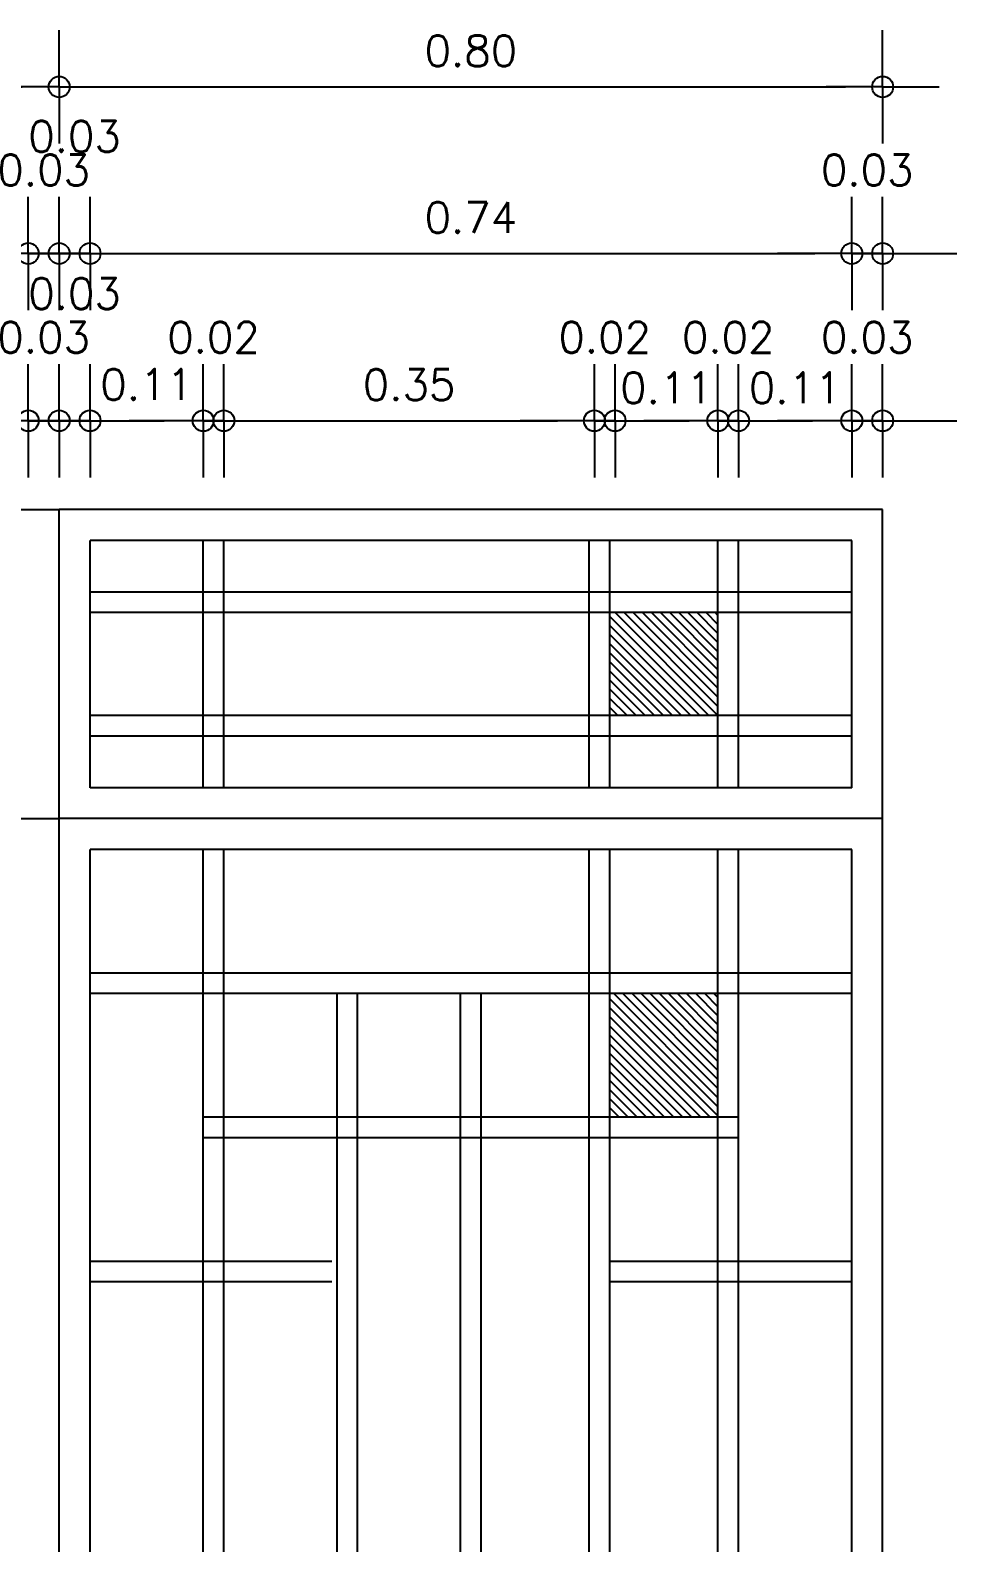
# Model space of a CAD drawing. Extents: x -599692 to 1491, y -9431878 to -451.
# Drawn here: x 1133.468 to 1134.368, y -462.882 to -461.413 of the extents above; entities that cross this region are included whole.
import ezdxf

# ---------------------------------------------------------------- set-up
doc = ezdxf.new("R2010")
doc.units = 0
doc.header["$LTSCALE"] = 0.5
doc.header["$MEASUREMENT"] = 0
doc.header["$PDMODE"] = 34
doc.layers.get('0').update_dxf_attribs({"linetype": 'CONTINUOUS'})
doc.layers.get('DEFPOINTS').update_dxf_attribs({"linetype": 'CONTINUOUS'})
for name, color, linetype in [('COTAS', 2, 'CONTINUOUS'), ('HACHURA', 253, 'CONTINUOUS'), ('P1', 1, 'CONTINUOUS')]:
    doc.layers.add(name, color=color, linetype=linetype)
doc.styles.add('ROMANS', font='romans')
doc.dimstyles.new('BOLA50$0', dxfattribs={"dimscale": 0.5, "dimtxt": 0.25, "dimasz": 0.18, "dimexe": 0.18, "dimexo": 0.0625, "dimgap": 0.1, "dimtad": 1, "dimzin": 0, "dimdsep": 46, "dimtxsty": 'ROMANS', "dimblk1": 'BOLA', "dimblk2": 'BOLA', "dimsah": 1, "dimcen": 0.09, "dimse1": 1, "dimse2": 1, "dimclrt": 256, "dimadec": 0, "dimazin": 0, "dimtfac": 1, "dimtofl": 0, "dimtmove": 2, "dimatfit": 3, "dimldrblk": 'BOLA', "dimfxl": 1, "dimtolj": 1, "dimtzin": 0, "dimarcsym": 0})
pattern_1 = [(135, (1428.930403, -393.711397), (0.00441941738, 0.00441941738), [])]

# ---------------------------------------------------------------- blocks, each defined once
blk = doc.blocks.new('BOLA')
for q in [(0, 1.528), (-1.528, 0), (0, -1.528), (1.528, 0)]:
    blk.add_line((0, 0), q)
blk.add_circle((0, 0), 0.284)
blk = doc.blocks.new('*D187')
at = {"layer": 'COTAS', "color": 0, "linetype": 'Continuous', "lineweight": -2}
for p, q in [((1133.4302, -461.7922), (1133.3942, -461.7922)), ((1133.5322, -461.7922), (1133.5682, -461.7922))]:
    blk.add_line(p, q, dxfattribs=at)
at = {"layer": 'DEFPOINTS', "color": 0, "linetype": 'Continuous'}
for p in [(1133.4962, -461.7922), (1133.4962, -461.8785), (1133.4662, -461.9085)]:
    blk.add_point(p, dxfattribs=at)
at = {"layer": 'COTAS', "color": 0, "linetype": 'Continuous', "lineweight": -2, "xscale": 0.036, "yscale": 0.036, "zscale": 0.036}
blk.add_blockref('BOLA', (1133.4662, -461.7922), dxfattribs=at)
at = {"layer": 'COTAS', "color": 0, "linetype": 'Continuous', "lineweight": -2, "xscale": 0.036, "yscale": 0.036, "zscale": 0.036, "rotation": 180}
blk.add_blockref('BOLA', (1133.4962, -461.7922), dxfattribs=at)
at = {"layer": 'COTAS', "linetype": 'Continuous', "insert": (1133.4812, -461.7112), "char_height": 0.03, "attachment_point": 5, "style": 'ROMANS'}
blk.add_mtext('\\A1;0.03', dxfattribs=at)
blk = doc.blocks.new('*D188')
at = {"layer": 'COTAS', "color": 0, "linetype": 'Continuous', "lineweight": -2}
for p, q in [((1133.6002, -461.7922), (1133.5642, -461.7922)), ((1133.6922, -461.7922), (1133.7282, -461.7922))]:
    blk.add_line(p, q, dxfattribs=at)
at = {"layer": 'DEFPOINTS', "color": 0, "linetype": 'Continuous'}
for p in [(1133.6562, -461.7922), (1133.6362, -461.9085), (1133.6562, -461.9085)]:
    blk.add_point(p, dxfattribs=at)
at = {"layer": 'COTAS', "color": 0, "linetype": 'Continuous', "lineweight": -2, "xscale": 0.036, "yscale": 0.036, "zscale": 0.036}
blk.add_blockref('BOLA', (1133.6362, -461.7922), dxfattribs=at)
at = {"layer": 'COTAS', "color": 0, "linetype": 'Continuous', "lineweight": -2, "xscale": 0.036, "yscale": 0.036, "zscale": 0.036, "rotation": 180}
blk.add_blockref('BOLA', (1133.6562, -461.7922), dxfattribs=at)
at = {"layer": 'COTAS', "linetype": 'Continuous', "insert": (1133.6462, -461.7112), "char_height": 0.03, "attachment_point": 5, "style": 'ROMANS'}
blk.add_mtext('\\A1;0.02', dxfattribs=at)
blk = doc.blocks.new('*D189')
at = {"layer": 'COTAS', "color": 0, "linetype": 'Continuous', "lineweight": -2}
blk.add_line((1133.6922, -461.7922), (1133.9802, -461.7922), dxfattribs=at)
at = {"layer": 'DEFPOINTS', "color": 0, "linetype": 'Continuous'}
for p in [(1134.0162, -461.7922), (1133.6562, -461.9085), (1134.0162, -461.9085)]:
    blk.add_point(p, dxfattribs=at)
at = {"layer": 'COTAS', "color": 0, "linetype": 'Continuous', "lineweight": -2, "xscale": 0.036, "yscale": 0.036, "zscale": 0.036, "rotation": 180}
blk.add_blockref('BOLA', (1133.6562, -461.7922), dxfattribs=at)
at = {"layer": 'COTAS', "color": 0, "linetype": 'Continuous', "lineweight": -2, "xscale": 0.036, "yscale": 0.036, "zscale": 0.036}
blk.add_blockref('BOLA', (1134.0162, -461.7922), dxfattribs=at)
at = {"layer": 'COTAS', "linetype": 'Continuous', "insert": (1133.8362, -461.7572), "char_height": 0.03, "attachment_point": 5, "style": 'ROMANS'}
blk.add_mtext('\\A1;0.35', dxfattribs=at)
blk = doc.blocks.new('*D190')
at = {"layer": 'COTAS', "color": 0, "linetype": 'Continuous', "lineweight": -2}
for p, q in [((1133.9802, -461.7922), (1133.9442, -461.7922)), ((1134.0722, -461.7922), (1134.1082, -461.7922))]:
    blk.add_line(p, q, dxfattribs=at)
at = {"layer": 'DEFPOINTS', "color": 0, "linetype": 'Continuous'}
for p in [(1134.0362, -461.7922), (1134.0162, -461.9085), (1134.0362, -461.9085)]:
    blk.add_point(p, dxfattribs=at)
at = {"layer": 'COTAS', "color": 0, "linetype": 'Continuous', "lineweight": -2, "xscale": 0.036, "yscale": 0.036, "zscale": 0.036}
blk.add_blockref('BOLA', (1134.0162, -461.7922), dxfattribs=at)
at = {"layer": 'COTAS', "color": 0, "linetype": 'Continuous', "lineweight": -2, "xscale": 0.036, "yscale": 0.036, "zscale": 0.036, "rotation": 180}
blk.add_blockref('BOLA', (1134.0362, -461.7922), dxfattribs=at)
at = {"layer": 'COTAS', "linetype": 'Continuous', "insert": (1134.0262, -461.7112), "char_height": 0.03, "attachment_point": 5, "style": 'ROMANS'}
blk.add_mtext('\\A1;0.02', dxfattribs=at)
blk = doc.blocks.new('*D191')
at = {"layer": 'COTAS', "color": 0, "linetype": 'Continuous', "lineweight": -2}
for p, q in [((1134.1002, -461.7922), (1134.0642, -461.7922)), ((1134.1922, -461.7922), (1134.2282, -461.7922))]:
    blk.add_line(p, q, dxfattribs=at)
at = {"layer": 'DEFPOINTS', "color": 0, "linetype": 'Continuous'}
for p in [(1134.1562, -461.7922), (1134.1362, -461.9085), (1134.1562, -461.9085)]:
    blk.add_point(p, dxfattribs=at)
at = {"layer": 'COTAS', "color": 0, "linetype": 'Continuous', "lineweight": -2, "xscale": 0.036, "yscale": 0.036, "zscale": 0.036}
blk.add_blockref('BOLA', (1134.1362, -461.7922), dxfattribs=at)
at = {"layer": 'COTAS', "color": 0, "linetype": 'Continuous', "lineweight": -2, "xscale": 0.036, "yscale": 0.036, "zscale": 0.036, "rotation": 180}
blk.add_blockref('BOLA', (1134.1562, -461.7922), dxfattribs=at)
at = {"layer": 'COTAS', "linetype": 'Continuous', "insert": (1134.1462, -461.7112), "char_height": 0.03, "attachment_point": 5, "style": 'ROMANS'}
blk.add_mtext('\\A1;0.02', dxfattribs=at)
blk = doc.blocks.new('*D192')
at = {"layer": 'COTAS', "color": 0, "linetype": 'Continuous', "lineweight": -2}
for p, q in [((1134.2302, -461.7922), (1134.1942, -461.7922)), ((1134.3322, -461.7922), (1134.3682, -461.7922))]:
    blk.add_line(p, q, dxfattribs=at)
at = {"layer": 'DEFPOINTS', "color": 0, "linetype": 'Continuous'}
for p in [(1134.2962, -461.7922), (1134.2962, -461.8785), (1134.2662, -461.9085)]:
    blk.add_point(p, dxfattribs=at)
at = {"layer": 'COTAS', "color": 0, "linetype": 'Continuous', "lineweight": -2, "xscale": 0.036, "yscale": 0.036, "zscale": 0.036}
blk.add_blockref('BOLA', (1134.2662, -461.7922), dxfattribs=at)
at = {"layer": 'COTAS', "color": 0, "linetype": 'Continuous', "lineweight": -2, "xscale": 0.036, "yscale": 0.036, "zscale": 0.036, "rotation": 180}
blk.add_blockref('BOLA', (1134.2962, -461.7922), dxfattribs=at)
at = {"layer": 'COTAS', "linetype": 'Continuous', "insert": (1134.2812, -461.7112), "char_height": 0.03, "attachment_point": 5, "style": 'ROMANS'}
blk.add_mtext('\\A1;0.03', dxfattribs=at)
blk = doc.blocks.new('*D194')
at = {"layer": 'COTAS', "color": 0, "linetype": 'Continuous', "lineweight": -2}
blk.add_line((1132.7622, -461.6298), (1133.4302, -461.6298), dxfattribs=at)
at = {"layer": 'DEFPOINTS', "color": 0, "linetype": 'Continuous'}
for p in [(1133.4662, -461.6298), (1132.7262, -461.9085), (1133.4662, -461.9085)]:
    blk.add_point(p, dxfattribs=at)
at = {"layer": 'COTAS', "color": 0, "linetype": 'Continuous', "lineweight": -2, "xscale": 0.036, "yscale": 0.036, "zscale": 0.036, "rotation": 180}
blk.add_blockref('BOLA', (1132.7262, -461.6298), dxfattribs=at)
at = {"layer": 'COTAS', "color": 0, "linetype": 'Continuous', "lineweight": -2, "xscale": 0.036, "yscale": 0.036, "zscale": 0.036}
blk.add_blockref('BOLA', (1133.4662, -461.6298), dxfattribs=at)
at = {"layer": 'COTAS', "linetype": 'Continuous', "insert": (1133.0962, -461.5948), "char_height": 0.03, "attachment_point": 5, "style": 'ROMANS'}
blk.add_mtext('\\A1;0.74', dxfattribs=at)
blk = doc.blocks.new('*D195')
at = {"layer": 'COTAS', "color": 0, "linetype": 'Continuous', "lineweight": -2}
for p, q in [((1133.4302, -461.6298), (1133.3942, -461.6298)), ((1133.5322, -461.6298), (1133.5682, -461.6298))]:
    blk.add_line(p, q, dxfattribs=at)
at = {"layer": 'DEFPOINTS', "color": 0, "linetype": 'Continuous'}
for p in [(1133.4962, -461.6298), (1133.4962, -461.8785), (1133.4662, -461.9085)]:
    blk.add_point(p, dxfattribs=at)
at = {"layer": 'COTAS', "color": 0, "linetype": 'Continuous', "lineweight": -2, "xscale": 0.036, "yscale": 0.036, "zscale": 0.036}
blk.add_blockref('BOLA', (1133.4662, -461.6298), dxfattribs=at)
at = {"layer": 'COTAS', "color": 0, "linetype": 'Continuous', "lineweight": -2, "xscale": 0.036, "yscale": 0.036, "zscale": 0.036, "rotation": 180}
blk.add_blockref('BOLA', (1133.4962, -461.6298), dxfattribs=at)
at = {"layer": 'COTAS', "linetype": 'Continuous', "insert": (1133.4812, -461.5488), "char_height": 0.03, "attachment_point": 5, "style": 'ROMANS'}
blk.add_mtext('\\A1;0.03', dxfattribs=at)
blk = doc.blocks.new('*D196')
at = {"layer": 'COTAS', "color": 0, "linetype": 'Continuous', "lineweight": -2}
blk.add_line((1133.5622, -461.6298), (1134.2302, -461.6298), dxfattribs=at)
at = {"layer": 'DEFPOINTS', "color": 0, "linetype": 'Continuous'}
for p in [(1134.2662, -461.6298), (1133.5262, -461.9085), (1134.2662, -461.9085)]:
    blk.add_point(p, dxfattribs=at)
at = {"layer": 'COTAS', "color": 0, "linetype": 'Continuous', "lineweight": -2, "xscale": 0.036, "yscale": 0.036, "zscale": 0.036, "rotation": 180}
blk.add_blockref('BOLA', (1133.5262, -461.6298), dxfattribs=at)
at = {"layer": 'COTAS', "color": 0, "linetype": 'Continuous', "lineweight": -2, "xscale": 0.036, "yscale": 0.036, "zscale": 0.036}
blk.add_blockref('BOLA', (1134.2662, -461.6298), dxfattribs=at)
at = {"layer": 'COTAS', "linetype": 'Continuous', "insert": (1133.8962, -461.5948), "char_height": 0.03, "attachment_point": 5, "style": 'ROMANS'}
blk.add_mtext('\\A1;0.74', dxfattribs=at)
blk = doc.blocks.new('*D197')
at = {"layer": 'COTAS', "color": 0, "linetype": 'Continuous', "lineweight": -2}
for p, q in [((1134.2302, -461.6298), (1134.1942, -461.6298)), ((1134.3322, -461.6298), (1134.3682, -461.6298))]:
    blk.add_line(p, q, dxfattribs=at)
at = {"layer": 'DEFPOINTS', "color": 0, "linetype": 'Continuous'}
for p in [(1134.2962, -461.6298), (1134.2962, -461.8785), (1134.2662, -461.9085)]:
    blk.add_point(p, dxfattribs=at)
at = {"layer": 'COTAS', "color": 0, "linetype": 'Continuous', "lineweight": -2, "xscale": 0.036, "yscale": 0.036, "zscale": 0.036}
blk.add_blockref('BOLA', (1134.2662, -461.6298), dxfattribs=at)
at = {"layer": 'COTAS', "color": 0, "linetype": 'Continuous', "lineweight": -2, "xscale": 0.036, "yscale": 0.036, "zscale": 0.036, "rotation": 180}
blk.add_blockref('BOLA', (1134.2962, -461.6298), dxfattribs=at)
at = {"layer": 'COTAS', "linetype": 'Continuous', "insert": (1134.2812, -461.5488), "char_height": 0.03, "attachment_point": 5, "style": 'ROMANS'}
blk.add_mtext('\\A1;0.03', dxfattribs=at)
blk = doc.blocks.new('*D198')
at = {"layer": 'COTAS', "color": 0, "linetype": 'Continuous', "lineweight": -2}
blk.add_line((1132.7322, -461.468), (1133.4602, -461.468), dxfattribs=at)
at = {"layer": 'DEFPOINTS', "color": 0, "linetype": 'Continuous'}
for p in [(1133.4962, -461.468), (1132.6962, -461.8785), (1133.4962, -461.8785)]:
    blk.add_point(p, dxfattribs=at)
at = {"layer": 'COTAS', "color": 0, "linetype": 'Continuous', "lineweight": -2, "xscale": 0.036, "yscale": 0.036, "zscale": 0.036, "rotation": 180}
blk.add_blockref('BOLA', (1132.6962, -461.468), dxfattribs=at)
at = {"layer": 'COTAS', "color": 0, "linetype": 'Continuous', "lineweight": -2, "xscale": 0.036, "yscale": 0.036, "zscale": 0.036}
blk.add_blockref('BOLA', (1133.4962, -461.468), dxfattribs=at)
at = {"layer": 'COTAS', "linetype": 'Continuous', "insert": (1133.0962, -461.433), "char_height": 0.03, "attachment_point": 5, "style": 'ROMANS'}
blk.add_mtext('\\A1;0.80', dxfattribs=at)
blk = doc.blocks.new('*D199')
at = {"layer": 'COTAS', "color": 0, "linetype": 'Continuous', "lineweight": -2}
blk.add_line((1133.5322, -461.468), (1134.2602, -461.468), dxfattribs=at)
at = {"layer": 'DEFPOINTS', "color": 0, "linetype": 'Continuous'}
for p in [(1134.2962, -461.468), (1133.4962, -461.8785), (1134.2962, -461.8785)]:
    blk.add_point(p, dxfattribs=at)
at = {"layer": 'COTAS', "color": 0, "linetype": 'Continuous', "lineweight": -2, "xscale": 0.036, "yscale": 0.036, "zscale": 0.036, "rotation": 180}
blk.add_blockref('BOLA', (1133.4962, -461.468), dxfattribs=at)
at = {"layer": 'COTAS', "color": 0, "linetype": 'Continuous', "lineweight": -2, "xscale": 0.036, "yscale": 0.036, "zscale": 0.036}
blk.add_blockref('BOLA', (1134.2962, -461.468), dxfattribs=at)
at = {"layer": 'COTAS', "linetype": 'Continuous', "insert": (1133.8962, -461.433), "char_height": 0.03, "attachment_point": 5, "style": 'ROMANS'}
blk.add_mtext('\\A1;0.80', dxfattribs=at)

msp = doc.modelspace()

# ---------------------------------------------------------------- hatches: boundary and pattern name
at = {"layer": 'HACHURA'}
h = msp.add_hatch(dxfattribs=at)
h.set_pattern_fill('ANSI31', color=256, scale=0.05, style=0)
h.set_pattern_definition(pattern_1)
h.paths.add_polyline_path([(1134.0312, -462.0785), (1134.1362, -462.0785), (1134.1362, -461.9785), (1134.0312, -461.9785)])
h = msp.add_hatch(dxfattribs=at)
h.set_pattern_fill('ANSI31', color=256, scale=0.05, style=0)
h.set_pattern_definition(pattern_1)
h.paths.add_polyline_path([(1134.1362, -462.3485), (1134.0312, -462.3485), (1134.0312, -462.4685), (1134.1362, -462.4685)])

# ---------------------------------------------------------------- linework, layer by layer
at = {"layer": 'COTAS', "linetype": 'Continuous'}
for p, q in [((1133.5622, -461.6298), (1133.5982, -461.6298)), ((1133.4902, -461.7922), (1133.4542, -461.7922)), ((1133.5022, -461.7922), (1133.5382, -461.7922)), ((1133.5622, -461.7922), (1133.5982, -461.7922)), ((1133.6722, -461.7922), (1133.7082, -461.7922)), ((1134.0002, -461.7922), (1133.9642, -461.7922)), ((1134.1202, -461.7922), (1134.0842, -461.7922)), ((1134.1722, -461.7922), (1134.2082, -461.7922)), ((1134.3022, -461.7922), (1134.3382, -461.7922))]:
    msp.add_line(p, q, dxfattribs=at)
at = {"layer": 'P1', "ltscale": 10}
for p, q in [((1132.6962, -461.8785), (1133.4962, -461.8785)), ((1133.4962, -464.2785), (1133.4962, -461.8785)), ((1134.2962, -461.8785), (1133.4962, -461.8785)), ((1134.2962, -464.2785), (1134.2962, -461.8785)), ((1133.5262, -462.1485), (1133.5262, -461.9085)), ((1134.2662, -461.9085), (1133.5262, -461.9085)), ((1133.6362, -462.1485), (1133.6362, -461.9085)), ((1133.6562, -462.1485), (1133.6562, -461.9085)), ((1134.0112, -462.1485), (1134.0112, -461.9085)), ((1134.0312, -462.1485), (1134.0312, -461.9085)), ((1134.1362, -462.1485), (1134.1362, -461.9085)), ((1134.1562, -462.1485), (1134.1562, -461.9085)), ((1134.2662, -462.1485), (1134.2662, -461.9085)), ((1134.2662, -461.9585), (1133.5262, -461.9585)), ((1134.2662, -461.9785), (1133.5262, -461.9785)), ((1134.2662, -462.0785), (1133.5262, -462.0785)), ((1134.2662, -462.0985), (1133.5262, -462.0985)), ((1134.2662, -462.1485), (1133.5262, -462.1485)), ((1132.6962, -462.1785), (1133.4962, -462.1785)), ((1134.2962, -462.1785), (1133.4962, -462.1785)), ((1133.5262, -464.2485), (1133.5262, -462.2085)), ((1134.2662, -462.2085), (1133.5262, -462.2085)), ((1133.6362, -464.2485), (1133.6362, -462.2085)), ((1133.6562, -464.2485), (1133.6562, -462.2085)), ((1134.0112, -464.1085), (1134.0112, -462.2085)), ((1134.0312, -464.1085), (1134.0312, -462.2085)), ((1134.1362, -464.2485), (1134.1362, -462.2085)), ((1134.1562, -464.2485), (1134.1562, -462.2085)), ((1134.2662, -464.2485), (1134.2662, -462.2085)), ((1134.2662, -462.3285), (1133.5262, -462.3285)), ((1134.2662, -462.3485), (1133.5262, -462.3485)), ((1133.7662, -464.2485), (1133.7662, -462.3485)), ((1133.7862, -464.2485), (1133.7862, -462.3485)), ((1133.8862, -464.2485), (1133.8862, -462.3485)), ((1133.9062, -464.2485), (1133.9062, -462.3485)), ((1134.1562, -462.4685), (1133.6362, -462.4685)), ((1134.1562, -462.4885), (1133.6362, -462.4885)), ((1133.7612, -462.6085), (1133.5262, -462.6085)), ((1134.2662, -462.6085), (1134.0312, -462.6085)), ((1133.7612, -462.6285), (1133.5262, -462.6285)), ((1134.2662, -462.6285), (1134.0312, -462.6285))]:
    msp.add_line(p, q, dxfattribs=at)

# ---------------------------------------------------------------- block references
at = {"layer": 'COTAS', "linetype": 'Continuous', "xscale": 0.03600000000005821, "yscale": 0.03600000000000136, "zscale": 0.036}
for p in [(1133.4962, -461.6298), (1133.4962, -461.7922), (1133.5262, -461.7922), (1134.0362, -461.7922), (1134.1562, -461.7922)]:
    msp.add_blockref('BOLA', p, dxfattribs=at)
at = {"layer": 'COTAS', "linetype": 'Continuous', "xscale": 0.03600000000005821, "yscale": 0.03600000000000136, "zscale": 0.036, "rotation": 180}
for p in [(1133.5262, -461.6298), (1133.4662, -461.7922), (1133.5262, -461.7922), (1133.6362, -461.7922), (1134.1362, -461.7922), (1134.2662, -461.7922)]:
    msp.add_blockref('BOLA', p, dxfattribs=at)

# ---------------------------------------------------------------- texts
at = {"layer": 'COTAS', "color": 3, "linetype": 'Continuous', "char_height": 0.03, "attachment_point": 5, "style": 'ROMANS'}
for s, insert in [('\\A1;0.03', (1133.5112, -461.5161)), ('\\A1;0.03', (1133.5112, -461.6687)), ('\\A1;0.11', (1133.5812, -461.757)), ('0.11', (1134.0862, -461.7602)), ('\\A1;0.11', (1134.2112, -461.7602))]:
    msp.add_mtext(s, dxfattribs=dict(at, insert=insert))

# ---------------------------------------------------------------- dimensions: what is measured, and where the dimension line sits
at = {"layer": 'COTAS', "linetype": 'Continuous'}
for base, p1, p2, picture, middle in [((1133.4962, -461.468), (1132.6962, -461.8785), (1133.4962, -461.8785), '*D198', (1133.0962, -461.433)), ((1134.2962, -461.468), (1133.4962, -461.8785), (1134.2962, -461.8785), '*D199', (1133.8962, -461.433)), ((1133.4962, -461.6298), (1133.4662, -461.9085), (1133.4962, -461.8785), '*D195', (1133.4812, -461.5488)), ((1134.2962, -461.6298), (1134.2662, -461.9085), (1134.2962, -461.8785), '*D197', (1134.2812, -461.5488)), ((1133.4662, -461.6298), (1132.7262, -461.9085), (1133.4662, -461.9085), '*D194', (1133.0962, -461.5948)), ((1134.2662, -461.6298), (1133.5262, -461.9085), (1134.2662, -461.9085), '*D196', (1133.8962, -461.5948)), ((1133.4962, -461.7922), (1133.4662, -461.9085), (1133.4962, -461.8785), '*D187', (1133.4812, -461.7112)), ((1133.6562, -461.7922), (1133.6362, -461.9085), (1133.6562, -461.9085), '*D188', (1133.6462, -461.7112)), ((1134.0362, -461.7922), (1134.0162, -461.9085), (1134.0362, -461.9085), '*D190', (1134.0262, -461.7112)), ((1134.1562, -461.7922), (1134.1362, -461.9085), (1134.1562, -461.9085), '*D191', (1134.1462, -461.7112)), ((1134.2962, -461.7922), (1134.2662, -461.9085), (1134.2962, -461.8785), '*D192', (1134.2812, -461.7112))]:
    dim = msp.add_linear_dim(base=base, p1=p1, p2=p2, dimstyle='BOLA50$0', override={"dimscale": 0.2, "dimtxt": 0.15}, dxfattribs=at)
    dim.commit()
    dim.dimension.update_dxf_attribs({"geometry": picture, "text_midpoint": middle})
dim = msp.add_linear_dim(base=(1134.0162, -461.7922), p1=(1133.6562, -461.9085), p2=(1134.0162, -461.9085), text='0.35', dimstyle='BOLA50$0', override={"dimscale": 0.2, "dimtxt": 0.15}, dxfattribs=at)
dim.commit()
dim.dimension.update_dxf_attribs({"geometry": '*D189', "text_midpoint": (1133.8362, -461.7572)})

doc.saveas('drawing.dxf')
